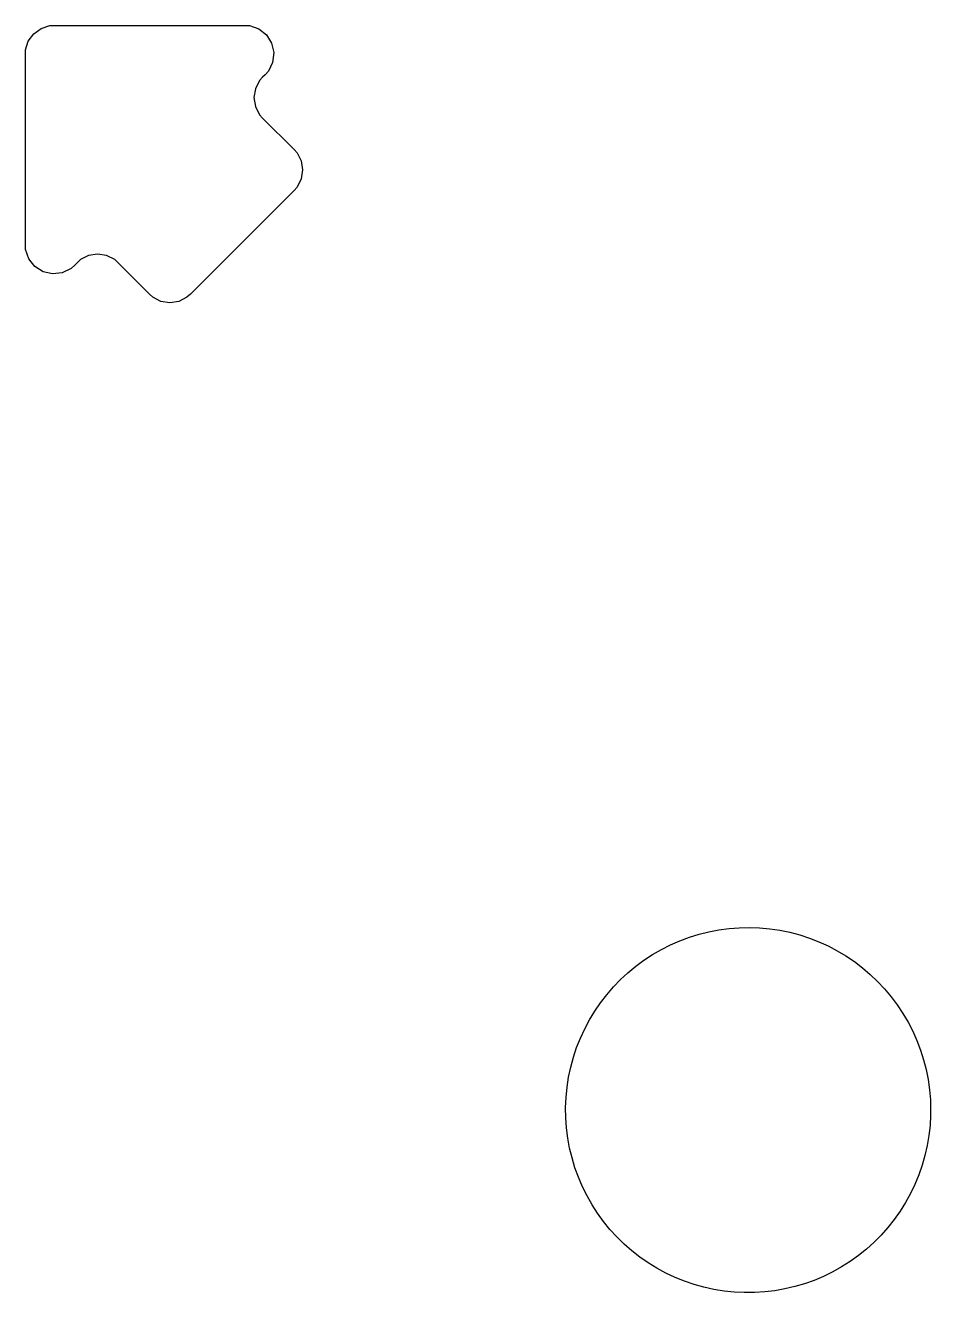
# Model space of a CAD drawing. Extents: x 10 to 173, y -123 to -10.
# Drawn here: x 10 to 22.52, y -27.52 to -10 of the extents above; entities that cross this region are included whole.
import ezdxf

# ---------------------------------------------------------------- set-up
doc = ezdxf.new("R2010")
doc.units = 0
doc.layers.add('BLACK', color=7, linetype='CONTINUOUS')

msp = doc.modelspace()

# ---------------------------------------------------------------- linework, layer by layer
at = {"layer": 'BLACK', "linetype": 'CONTINUOUS'}
for p, q in [((10.0414, -10.2173), (10.1154, -10.1154)), ((10.1154, -10.1154), (10.2173, -10.0414)), ((10.2173, -10.0414), (10.337, -10.0025)), ((10.337, -10.0025), (10.4, -10)), ((10.4, -10), (13.0343, -10)), ((13.0343, -10), (13.1018, -10.0026)), ((13.1018, -10.0026), (13.2293, -10.0472)), ((13.2293, -10.0472), (13.3349, -10.1314)), ((13.3349, -10.1314), (13.4067, -10.2457)), ((10, -10.4), (10.0025, -10.337)), ((10.0025, -10.337), (10.0414, -10.2173)), ((13.4067, -10.2457), (13.4368, -10.3774)), ((10, -13.0343), (10, -10.4)), ((13.4216, -10.5116), (13.3631, -10.6333)), ((13.4368, -10.3774), (13.4216, -10.5116)), ((13.3172, -10.6828), (13.2828, -10.7172)), ((13.3631, -10.6333), (13.3172, -10.6828)), ((13.2401, -10.7634), (13.1829, -10.8756)), ((13.2828, -10.7172), (13.2401, -10.7634)), ((13.1829, -10.8756), (13.1632, -11)), ((13.1632, -11), (13.1829, -11.1244)), ((13.1829, -11.1244), (13.2401, -11.2366)), ((13.2401, -11.2366), (13.2828, -11.2828)), ((13.2828, -11.2828), (13.7172, -11.7172)), ((13.7172, -11.7172), (13.7599, -11.7634)), ((13.7599, -11.7634), (13.8171, -11.8756)), ((13.8171, -11.8756), (13.8368, -12)), ((13.8368, -12), (13.8171, -12.1244)), ((13.7599, -12.2366), (13.7172, -12.2828)), ((13.8171, -12.1244), (13.7599, -12.2366)), ((13.7172, -12.2828), (12.2828, -13.7172)), ((10.0026, -13.1018), (10, -13.0343)), ((10.0472, -13.2293), (10.0026, -13.1018)), ((10.1314, -13.3349), (10.0472, -13.2293)), ((10.6828, -13.3172), (10.6332, -13.363)), ((10.7172, -13.2828), (10.6828, -13.3172)), ((10.7634, -13.2401), (10.7172, -13.2828)), ((10.8756, -13.1829), (10.7634, -13.2401)), ((11, -13.1632), (10.8756, -13.1829)), ((11.1244, -13.1829), (11, -13.1632)), ((11.2366, -13.2401), (11.1244, -13.1829)), ((11.2828, -13.2828), (11.2366, -13.2401)), ((11.7172, -13.7172), (11.2828, -13.2828)), ((10.2457, -13.4067), (10.1314, -13.3349)), ((10.3774, -13.4368), (10.2457, -13.4067)), ((10.5116, -13.4216), (10.3774, -13.4368)), ((10.6332, -13.363), (10.5116, -13.4216)), ((11.7634, -13.7599), (11.7172, -13.7172)), ((11.8756, -13.8171), (11.7634, -13.7599)), ((12, -13.8368), (11.8756, -13.8171)), ((12.1244, -13.8171), (12, -13.8368)), ((12.2366, -13.7599), (12.1244, -13.8171)), ((12.2828, -13.7172), (12.2366, -13.7599)), ((19.1863, -22.6097), (19.321, -22.568)), ((19.321, -22.568), (19.4578, -22.5339)), ((19.4578, -22.5339), (19.5963, -22.5075)), ((19.5963, -22.5075), (19.7361, -22.4888)), ((19.7361, -22.4888), (19.8767, -22.478)), ((19.8767, -22.478), (20.0176, -22.4751)), ((20.0176, -22.4751), (20.1585, -22.48)), ((20.1585, -22.48), (20.299, -22.4928)), ((20.299, -22.4928), (20.4385, -22.5134)), ((20.4385, -22.5134), (20.5766, -22.5417)), ((20.5766, -22.5417), (20.7129, -22.5777)), ((20.7129, -22.5777), (20.847, -22.6213)), ((18.6769, -22.8494), (18.799, -22.7789)), ((18.799, -22.7789), (18.9249, -22.7153)), ((18.9249, -22.7153), (19.0541, -22.6589)), ((19.0541, -22.6589), (19.1863, -22.6097)), ((20.847, -22.6213), (20.9785, -22.6723)), ((20.9785, -22.6723), (21.1069, -22.7305)), ((21.1069, -22.7305), (21.2318, -22.7959)), ((18.4455, -23.0103), (18.5589, -22.9266)), ((18.5589, -22.9266), (18.6769, -22.8494)), ((21.2318, -22.7959), (21.353, -22.8681)), ((21.353, -22.8681), (21.4699, -22.9469)), ((21.4699, -22.9469), (21.5822, -23.0322)), ((18.2333, -23.196), (18.3368, -23.1002)), ((18.3368, -23.1002), (18.4455, -23.0103)), ((21.5822, -23.0322), (21.6896, -23.1236)), ((21.6896, -23.1236), (21.7917, -23.2208)), ((18.0433, -23.4041), (18.1354, -23.2974)), ((18.1354, -23.2974), (18.2333, -23.196)), ((21.7917, -23.2208), (21.8882, -23.3236)), ((17.9572, -23.5158), (18.0433, -23.4041)), ((21.8882, -23.3236), (21.9788, -23.4316)), ((21.9788, -23.4316), (22.0633, -23.5445)), ((17.8045, -23.7528), (17.8776, -23.6322)), ((17.8776, -23.6322), (17.9572, -23.5158)), ((22.0633, -23.5445), (22.1413, -23.662)), ((17.7383, -23.8773), (17.8045, -23.7528)), ((22.1413, -23.662), (22.2127, -23.7836)), ((22.2127, -23.7836), (22.2771, -23.909)), ((17.6273, -24.1364), (17.6792, -24.0053)), ((17.6792, -24.0053), (17.7383, -23.8773)), ((22.2771, -23.909), (22.3345, -24.0378)), ((17.5828, -24.2702), (17.6273, -24.1364)), ((22.3345, -24.0378), (22.3845, -24.1696)), ((22.3845, -24.1696), (22.4272, -24.304)), ((17.5458, -24.4063), (17.5828, -24.2702)), ((22.4272, -24.304), (22.4623, -24.4406)), ((17.5165, -24.5442), (17.5458, -24.4063)), ((22.4623, -24.4406), (22.4896, -24.5789)), ((17.4812, -24.8239), (17.4949, -24.6835)), ((17.4949, -24.6835), (17.5165, -24.5442)), ((22.4896, -24.5789), (22.5093, -24.7185)), ((17.4752, -24.9647), (17.4812, -24.8239)), ((22.5093, -24.7185), (22.5211, -24.8591)), ((22.5211, -24.8591), (22.525, -25)), ((17.4772, -25.1057), (17.4752, -24.9647)), ((22.525, -25), (22.524, -25.0705)), ((17.4871, -25.2464), (17.4772, -25.1057)), ((22.5161, -25.2113), (22.5004, -25.3514)), ((22.524, -25.0705), (22.5161, -25.2113)), ((17.5047, -25.3863), (17.4871, -25.2464)), ((17.5302, -25.525), (17.5047, -25.3863)), ((22.5004, -25.3514), (22.4769, -25.4904)), ((17.5633, -25.662), (17.5302, -25.525)), ((22.4769, -25.4904), (22.4457, -25.6279)), ((17.6041, -25.797), (17.5633, -25.662)), ((22.4457, -25.6279), (22.4068, -25.7635)), ((17.6523, -25.9295), (17.6041, -25.797)), ((17.7079, -26.0591), (17.6523, -25.9295)), ((22.3604, -25.8966), (22.3067, -26.027)), ((22.4068, -25.7635), (22.3604, -25.8966)), ((17.7706, -26.1854), (17.7079, -26.0591)), ((22.3067, -26.027), (22.2458, -26.1542)), ((17.8402, -26.308), (17.7706, -26.1854)), ((22.1778, -26.2777), (22.1031, -26.3973)), ((22.2458, -26.1542), (22.1778, -26.2777)), ((17.9166, -26.4265), (17.8402, -26.308)), ((17.9995, -26.5406), (17.9166, -26.4265)), ((22.1031, -26.3973), (22.0218, -26.5125)), ((18.0886, -26.6499), (17.9995, -26.5406)), ((21.9343, -26.623), (21.8406, -26.7285)), ((22.0218, -26.5125), (21.9343, -26.623)), ((18.1837, -26.754), (18.0886, -26.6499)), ((18.2844, -26.8527), (18.1837, -26.754)), ((21.8406, -26.7285), (21.7413, -26.8285)), ((18.3905, -26.9455), (18.2844, -26.8527)), ((18.5016, -27.0324), (18.3905, -26.9455)), ((21.6365, -26.9229), (21.5266, -27.0112)), ((21.7413, -26.8285), (21.6365, -26.9229)), ((18.6174, -27.1128), (18.5016, -27.0324)), ((18.7375, -27.1867), (18.6174, -27.1128)), ((21.412, -27.0933), (21.2929, -27.1689)), ((21.5266, -27.0112), (21.412, -27.0933)), ((18.8615, -27.2538), (18.7375, -27.1867)), ((18.9891, -27.3138), (18.8615, -27.2538)), ((19.1199, -27.3666), (18.9891, -27.3138)), ((21.0431, -27.2995), (20.9131, -27.3541)), ((21.1698, -27.2377), (21.0431, -27.2995)), ((21.2929, -27.1689), (21.1698, -27.2377)), ((19.2533, -27.4121), (19.1199, -27.3666)), ((19.3891, -27.45), (19.2533, -27.4121)), ((19.5269, -27.4803), (19.3891, -27.45)), ((19.6661, -27.5028), (19.5269, -27.4803)), ((19.8063, -27.5176), (19.6661, -27.5028)), ((20.3689, -27.4979), (20.2288, -27.5146)), ((20.5077, -27.4734), (20.3689, -27.4979)), ((20.645, -27.4412), (20.5077, -27.4734)), ((20.7803, -27.4014), (20.645, -27.4412)), ((20.9131, -27.3541), (20.7803, -27.4014)), ((19.9471, -27.5244), (19.8063, -27.5176)), ((20.0881, -27.5235), (19.9471, -27.5244)), ((20.2288, -27.5146), (20.0881, -27.5235))]:
    msp.add_line(p, q, dxfattribs=at)

doc.saveas('drawing.dxf')
